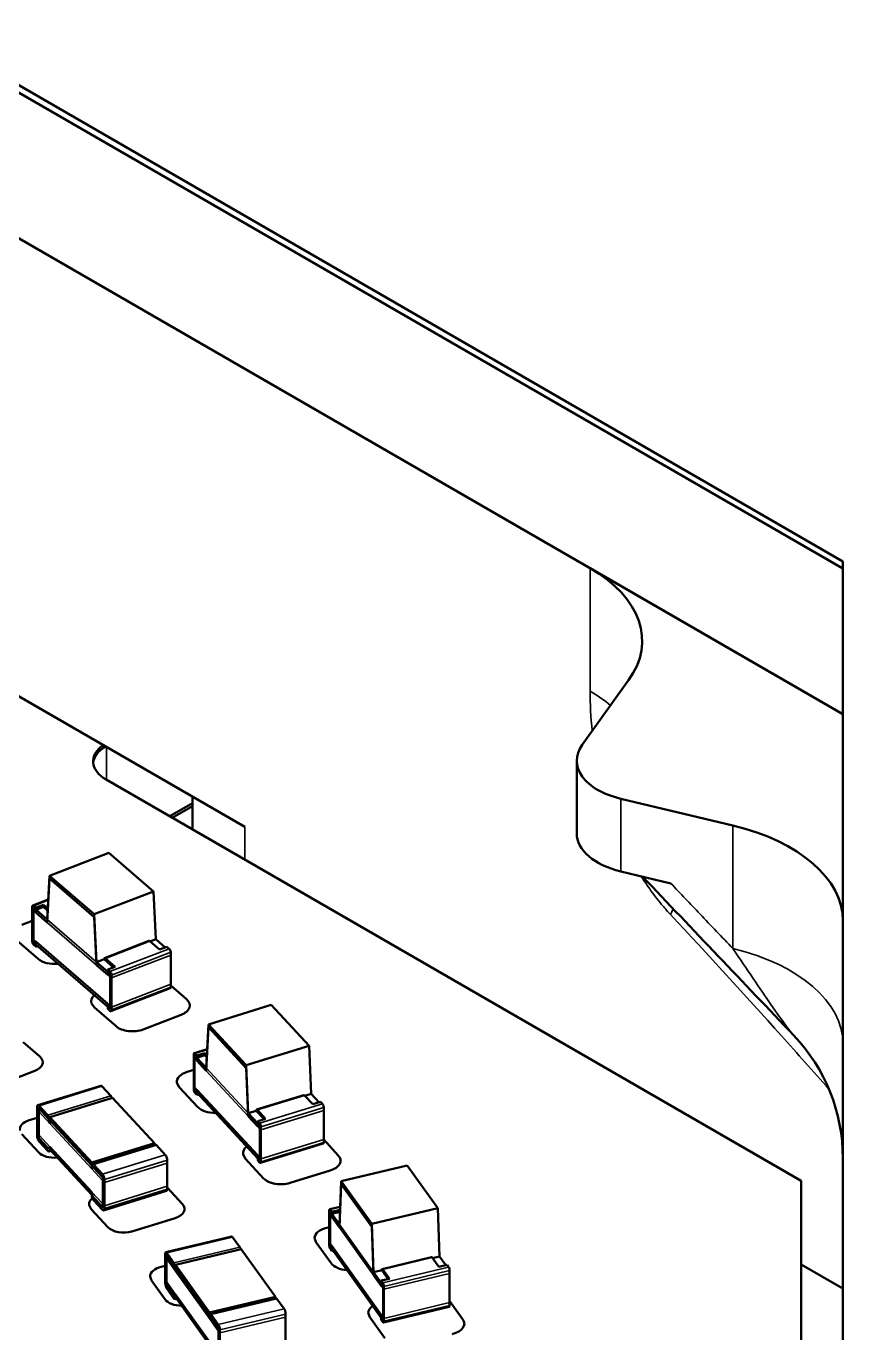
# Model space of a CAD drawing. Header units: inches. Extents: x -20.7 to 49, y -43 to 17.2.
# Drawn here: x -9.522 to -8.438, y -1.358 to 0.375 of the extents above; entities that cross this region are included whole.
import ezdxf

# ---------------------------------------------------------------- set-up
doc = ezdxf.new("R2010")
doc.units = ezdxf.units.IN
doc.header["$MEASUREMENT"] = 0
doc.layers.add('Visible (ANSI)', color=7, linetype='Continuous', lineweight=50)
doc.layers.add('Visible Narrow (ANSI)', color=7, linetype='Continuous', lineweight=35)

msp = doc.modelspace()

# ---------------------------------------------------------------- linework, layer by layer
at = {"layer": 'Visible (ANSI)'}
for p, q in [((-11.02742060887605, 1.159472710595542), (-8.438407591145776, -0.33529465212649)), ((-8.43840759114632, -0.3449383125311447), (-11.02742060887642, 1.149829050190746)), ((-8.43840759114632, -0.5378115206243084), (-11.02742060887642, 0.9569558420975827)), ((-10.23401339376516, -0.1086686326170109), (-9.23181480625667, -0.687288256896507)), ((-8.773738336304651, -0.344208224639275), (-8.438407591145776, -0.5378115206243114)), ((-8.438407591145776, -0.33529465212649), (-8.438407591145774, -2.44921492908064)), ((-8.7225321745744, -0.492835942707211), (-8.784167231054923, -0.5787457720393928)), ((-8.791359716171966, -0.5996222176479339), (-8.791359716171966, -0.6960588216945152)), ((-9.415552717264443, -0.6246053321956643), (-8.493737388347697, -1.156815756925481)), ((-9.301002180779534, -0.6558705192073331), (-9.331201010458084, -0.6733058216514554)), ((-9.301002180779534, -0.6473429075912085), (-9.301002180779534, -0.6907411272548565)), ((-8.73303059167103, -0.6500224157702194), (-8.584230402398118, -0.6856074322207684)), ((-9.301002180779523, -0.6597279833691918), (-9.327860348802375, -0.6752345539071256)), ((-9.412024100503082, -0.7218827185603662), (-9.490588158358436, -0.752190620001719)), ((-9.412024100503082, -0.7218827185603662), (-9.352967422189968, -0.772911571005712)), ((-9.493869084931388, -0.8101107443041019), (-9.490588158358436, -0.752190620001719)), ((-9.493869084931369, -0.8139682084659574), (-9.490588158358417, -0.7560480841635745)), ((-9.490588158358436, -0.752190620001719), (-9.431531480045322, -0.8032194724470649)), ((-9.490588158358417, -0.7560480841635745), (-9.431531480045303, -0.8070769366089207)), ((-8.6665818363075, -0.7623499945787974), (-8.733030591671032, -0.7464590198168011)), ((-9.352967422189968, -0.7729115710057123), (-9.431531480045322, -0.8032194724470655)), ((-9.352967422189968, -0.7729115710057123), (-9.349686495617018, -0.8365015678020221)), ((-9.513554644369094, -0.8355332326028158), (-9.513554644369094, -0.7931011268223197)), ((-9.513554644369075, -0.8393906967646713), (-9.513554644369075, -0.7969585909841752)), ((-9.512861394971292, -0.7914962424875933), (-9.49236679727129, -0.7835899776620736)), ((-9.511586088425322, -0.7919089904491007), (-9.508633254509666, -0.794460433071368)), ((-9.511586088425302, -0.7957664546109562), (-9.508633254509647, -0.7983178972332237)), ((-9.498812747277748, -0.7906719453911987), (-9.508633254509666, -0.7944604330713679)), ((-9.508633254509666, -0.7973535311927653), (-9.498812747277748, -0.793565043512596)), ((-9.508633254509666, -0.7973535311927653), (-9.508633254509666, -0.7944604330713679)), ((-9.498812747277748, -0.7906719453911987), (-9.498812747277748, -0.793565043512596)), ((-9.493050020579034, -0.7956513201002274), (-9.498812747277748, -0.7906719453911989)), ((-9.498812747277748, -0.793565043512596), (-9.493206255177745, -0.7984094212574836)), ((-9.527325420232778, -0.8170805464239206), (-9.51355464436908, -0.8117681359126587)), ((-9.508633254509666, -0.7973535311927653), (-9.493869084931388, -0.8101107443041019)), ((-9.508633254509647, -0.8012109953546208), (-9.508633254509647, -0.7983178972332234)), ((-9.508633254509647, -0.8012109953546208), (-9.493869084931369, -0.8139682084659574)), ((-9.431531480045322, -0.8032194724470649), (-9.428250553472372, -0.8668094692433748)), ((-9.431531480045303, -0.8070769366089207), (-9.42825055347235, -0.8706669334052306)), ((-9.505745662663799, -0.8625763948966744), (-9.534453808236078, -0.8377706822940004)), ((-9.511586088425322, -0.8401272924723914), (-9.508633254509666, -0.8426787350946587)), ((-9.511586088425302, -0.8439847566342469), (-9.508633254509647, -0.8465361992565142)), ((-9.508633254509666, -0.8397856369732611), (-9.413486383894094, -0.9219987881352071)), ((-9.508633254509666, -0.8426787350946587), (-9.508633254509666, -0.8397856369732611)), ((-9.508633254509647, -0.8436431011351168), (-9.413486383894073, -0.9258562522970627)), ((-9.508633254509647, -0.8465361992565142), (-9.508633254509647, -0.8436431011351168)), ((-9.506318477603369, -0.8456432205554477), (-9.508633254509647, -0.8465361992565142)), ((-9.417736796842654, -0.861416097228479), (-9.358813753451138, -0.8386851711474648)), ((-9.357538446905167, -0.839097919108972), (-9.344742833270658, -0.8501541704721306)), ((-9.349686495617018, -0.8365015678020219), (-9.35719222594266, -0.8393970767811251)), ((-9.349686495617018, -0.8365015678020219), (-9.337237102945016, -0.8472586614930279)), ((-9.344742833270658, -0.8501541704721304), (-9.33492232603874, -0.8463656827919611)), ((-9.33492232603874, -0.8463656827919611), (-9.331969492123084, -0.8489171254142286)), ((-9.418430046240452, -0.8630209815632057), (-9.428250553472372, -0.8668094692433748)), ((-9.418430046240452, -0.8630209815632057), (-9.405980653568452, -0.8737780752542108)), ((-9.403665876662174, -0.872885096553145), (-9.416461490296683, -0.8618288451899865)), ((-9.330000936179312, -0.8959432910643003), (-9.330000936179312, -0.8535111852838042)), ((-9.330000936179292, -0.8998007552261558), (-9.330000936179292, -0.8573686494456597)), ((-9.428250553472372, -0.8668094692433748), (-9.413486383894094, -0.8795666823547112)), ((-9.42825055347235, -0.8706669334052306), (-9.413486383894073, -0.8834241465165668)), ((-9.413486383894094, -0.876673584233314), (-9.403665876662174, -0.872885096553145)), ((-9.413486383894094, -0.876673584233314), (-9.410533549978437, -0.8792250268555813)), ((-9.413486383894094, -0.876673584233314), (-9.413486383894094, -0.8795666823547116)), ((-9.413486383894075, -0.8805310483951696), (-9.410533549978418, -0.8830824910174371)), ((-9.413486383894075, -0.8805310483951696), (-9.413486383894075, -0.8834241465165671)), ((-9.408564994034668, -0.9262511925056527), (-9.408564994034668, -0.8838190867251569)), ((-9.408564994034649, -0.9301086566675084), (-9.408564994034649, -0.8876765508870126)), ((-9.330000936179292, -0.8978280178716789), (-9.309101772312289, -0.9158862603038135)), ((-9.409258243432447, -0.9317135410022348), (-9.330694185577093, -0.9014056395608825)), ((-9.43110475142883, -0.9270711705143441), (-9.434962631374896, -0.921694010127613)), ((-9.402396605856552, -0.9518768831170181), (-9.43110475142883, -0.9270711705143441)), ((-9.413486383894094, -0.9219987881352074), (-9.413486383894094, -0.9248918862566048)), ((-9.413486383894094, -0.9248918862566048), (-9.410533549978437, -0.9274433288788723)), ((-9.413486383894075, -0.9258562522970631), (-9.413486383894075, -0.9287493504184605)), ((-9.413486383894075, -0.9287493504184605), (-9.410533549978418, -0.9313007930407279)), ((-9.19660682166281, -0.9235260394763578), (-9.279937964750827, -0.9492420425851891)), ((-9.19660682166281, -0.9235260394763578), (-9.146497719716704, -0.9776512046068219)), ((-9.31623016031559, -0.9365763961738938), (-9.366560155797522, -0.9559924116313103)), ((-9.282721803747835, -1.006990149516176), (-9.279937964750827, -0.9492420425851891)), ((-9.282721803747812, -1.010847613678032), (-9.279937964750806, -0.953099506747045)), ((-9.279937964750827, -0.9492420425851891), (-9.22982886280472, -1.003367207715653)), ((-9.279937964750806, -0.953099506747045), (-9.2298288628047, -1.007224671877509)), ((-9.525747858794983, -0.9728776853039566), (-9.503618329128715, -0.991999042920786)), ((-9.298799378334337, -0.987366846571939), (-9.281518755123189, -0.9820340436875357)), ((-9.284832686348357, -0.9873512597235587), (-9.29524907923436, -0.9905657601121628)), ((-9.284832686348357, -0.9873512597235587), (-9.284832686348357, -0.9902443578449563)), ((-9.281926410232428, -0.9904904633528434), (-9.284832686348357, -0.9873512597235587)), ((-9.146497719716704, -0.9776512046068219), (-9.22982886280472, -1.003367207715653)), ((-9.146497719716704, -0.9776512046068219), (-9.1437138807197, -1.041413218774527)), ((-9.29942483772987, -1.031380533586517), (-9.29942483772987, -0.9889484278060214)), ((-9.29942483772985, -1.035237997748373), (-9.29942483772985, -0.9928058919678775)), ((-9.297754534331665, -0.9878595018556393), (-9.29524907923436, -0.9905657601121628)), ((-9.297754534331645, -0.9917169660174954), (-9.295249079234338, -0.9944232242740187)), ((-9.29524907923436, -0.99345885823356), (-9.284832686348357, -0.9902443578449563)), ((-9.29524907923436, -0.99345885823356), (-9.29524907923436, -0.9905657601121626)), ((-9.29524907923436, -0.99345885823356), (-9.282721803747835, -1.006990149516176)), ((-9.295249079234338, -0.9973163223954162), (-9.295249079234338, -0.9944232242740186)), ((-9.295249079234338, -0.9973163223954162), (-9.282721803747812, -1.010847613678032)), ((-9.284832686348357, -0.9902443578449563), (-9.28205897399419, -0.9932403732067003)), ((-9.22982886280472, -1.003367207715653), (-9.227045023807715, -1.067129221883358)), ((-9.510135626543281, -1.010915757860752), (-9.56414845128466, -1.031752429150681)), ((-9.3081139385712, -1.012290750961248), (-9.299424837729855, -1.00960929410827)), ((-9.2298288628047, -1.007224671877509), (-9.227045023807694, -1.070986686045215)), ((-9.506151215755617, -1.056414383802787), (-9.4228200726676, -1.030698380693956)), ((-9.421252806663594, -1.031437363619507), (-9.409560682876169, -1.044066568816616)), ((-9.318720540288998, -1.032477921722924), (-9.321646960164523, -1.026908322092817)), ((-9.294361936586506, -1.058788720404953), (-9.318720540288998, -1.032477921722924)), ((-9.297754534331665, -1.03607780387893), (-9.29524907923436, -1.038784062135453)), ((-9.29524907923436, -1.035890964014056), (-9.214517748321189, -1.12309261894647)), ((-9.29524907923436, -1.038784062135453), (-9.29524907923436, -1.035890964014056)), ((-9.295249079234338, -1.039748428175912), (-9.21451774832117, -1.126950083108327)), ((-9.295249079234338, -1.042641526297309), (-9.295249079234338, -1.039748428175912)), ((-9.490386370866881, -1.07248883018197), (-9.407055227778864, -1.046772827073139)), ((-9.407055227778864, -1.046772827073139), (-9.351378447838746, -1.106911899440321)), ((-9.297754534331645, -1.039935268040786), (-9.295249079234338, -1.042641526297309)), ((-9.293165835056822, -1.041998636835336), (-9.295249079234338, -1.042641526297309)), ((-9.21600317152618, -1.062333140260672), (-9.15350481421017, -1.043046137929049)), ((-9.152459970207497, -1.04353879321275), (-9.141602998119174, -1.05526591232435)), ((-9.1437138807197, -1.041413218774527), (-9.152047029428184, -1.043984829701158)), ((-9.1437138807197, -1.041413218774527), (-9.133269849410688, -1.052694301397719)), ((-9.141602998119174, -1.05526591232435), (-9.131186605233172, -1.052051411935746)), ((-9.131186605233172, -1.052051411935746), (-9.128681150135867, -1.054757670192269)), ((-9.517731540187656, -1.076463476539704), (-9.507089404848905, -1.07317930489798)), ((-9.507089404848916, -1.093503933110681), (-9.507089404848916, -1.058786755653911)), ((-9.507089404848896, -1.097361397272537), (-9.507089404848896, -1.062644219815767)), ((-9.50458394975161, -1.057153366728338), (-9.492891825964186, -1.069782571925447)), ((-9.50458394975159, -1.061010830890195), (-9.492891825964167, -1.073640036087303)), ((-9.490386370866881, -1.07248883018197), (-9.434709590926762, -1.132627902549152)), ((-9.490386370866881, -1.076828477364066), (-9.490386370866881, -1.07248883018197)), ((-9.216628630921713, -1.063914721494754), (-9.227045023807715, -1.067129221883358)), ((-9.227045023807715, -1.067129221883358), (-9.214517748321189, -1.080660513165974)), ((-9.227045023807694, -1.070986686045215), (-9.21451774832117, -1.084517977327831)), ((-9.216628630921713, -1.063914721494754), (-9.206184599612701, -1.075195804117946)), ((-9.204101355435185, -1.074552914655973), (-9.21495832752351, -1.062825795544372)), ((-9.127010846737663, -1.101887046265178), (-9.127010846737663, -1.059454940484682)), ((-9.127010846737642, -1.105744510427034), (-9.127010846737642, -1.063312404646538)), ((-9.490386370866862, -1.076346294343826), (-9.434709590926742, -1.136485366711008)), ((-9.490386370866862, -1.080685941525922), (-9.490386370866862, -1.076346294343826)), ((-9.214517748321189, -1.077767415044577), (-9.204101355435185, -1.074552914655973)), ((-9.214517748321189, -1.077767415044577), (-9.212012293223882, -1.0804736733011)), ((-9.214517748321189, -1.077767415044577), (-9.214517748321189, -1.080660513165974)), ((-9.21451774832117, -1.081624879206433), (-9.212012293223863, -1.084331137462957)), ((-9.21451774832117, -1.081624879206433), (-9.21451774832117, -1.084517977327831)), ((-9.21034198982568, -1.127603049374009), (-9.21034198982568, -1.085170943593513)), ((-9.210341989825658, -1.131460513535866), (-9.210341989825658, -1.08902840775537)), ((-9.505158290774968, -1.118975914011371), (-9.527428980753486, -1.094920285314971)), ((-9.50458394975161, -1.1005498385493), (-9.492891825964186, -1.113179043746408)), ((-9.50458394975159, -1.104407302711156), (-9.492891825964167, -1.117036507908264)), ((-9.434709590926762, -1.132627902549152), (-9.351378447838746, -1.106911899440321)), ((-9.433771401833463, -1.134595177880124), (-9.350440258745447, -1.108879174771293)), ((-9.351378447838746, -1.10916870006455), (-9.351378447838746, -1.106911899440321)), ((-9.210967449221192, -1.133042094769948), (-9.127636306133175, -1.107326091661117)), ((-9.127010846737642, -1.102127940471388), (-9.10771514417849, -1.122970077059472)), ((-9.491324559960159, -1.117775490833816), (-9.488886567617104, -1.117023126035374)), ((-9.490386370866881, -1.111545654820835), (-9.434709590926762, -1.171684727188017)), ((-9.490386370866862, -1.115403118982691), (-9.434709590926742, -1.175542191349874)), ((-9.34887299274144, -1.109618157696844), (-9.337180868954015, -1.122247362893952)), ((-9.23102950014679, -1.127196989851437), (-9.233955920022312, -1.12162739022133)), ((-9.214517748321189, -1.12309261894647), (-9.214517748321189, -1.125985717067868)), ((-9.214517748321189, -1.125985717067868), (-9.212012293223882, -1.128691975324391)), ((-9.434709590926762, -1.136967549731248), (-9.434709590926762, -1.132627902549152)), ((-9.434709590926742, -1.136485366711008), (-9.434692507574267, -1.136480094785903)), ((-9.434709590926742, -1.140825013893105), (-9.434709590926742, -1.136485366711008)), ((-9.432204135829457, -1.135334160805675), (-9.420512012042032, -1.147963366002783)), ((-9.432204135829437, -1.139191624967532), (-9.42051201204201, -1.15182083016464)), ((-9.33467541385671, -1.164010445789341), (-9.33467541385671, -1.129293268332572)), ((-9.334675413856688, -1.167867909951198), (-9.334675413856688, -1.133150732494428)), ((-9.206670896444297, -1.153507788533466), (-9.23102950014679, -1.127196989851437)), ((-9.21451774832117, -1.126950083108327), (-9.21451774832117, -1.129843181229724)), ((-9.21451774832117, -1.129843181229724), (-9.212012293223863, -1.132549439486248)), ((-9.11832174589629, -1.143157247821146), (-9.171705774540555, -1.159631561108726)), ((-9.016459873213476, -1.136388952087894), (-9.10375557707281, -1.157265397696434)), ((-9.016459873213476, -1.136388952087894), (-8.975780925678606, -1.193089174975465)), ((-9.418006556944727, -1.189726448898172), (-9.418006556944727, -1.155009271441403)), ((-9.418006556944706, -1.193583913060029), (-9.418006556944706, -1.15886673560326)), ((-9.106015518602527, -1.214870445863137), (-9.10375557707281, -1.157265397696434)), ((-9.10375557707281, -1.157265397696433), (-9.063076629537942, -1.213965620584004)), ((-8.493737388347697, -1.156815756925481), (-8.493737440707479, -2.465644558107794)), ((-9.418944746038006, -1.195956284911153), (-9.335613602949989, -1.170240281802322)), ((-9.334675413856688, -1.165697869857896), (-9.3143358379521, -1.187667610637148)), ((-9.106015518602506, -1.218727910024994), (-9.103755577072791, -1.16112286185829)), ((-9.103755577072791, -1.16112286185829), (-9.063076629537921, -1.217823084745862)), ((-9.435562280196422, -1.194149789851347), (-9.438237816358871, -1.189057551411271)), ((-9.413291590217906, -1.218205418547747), (-9.435562280196422, -1.194149789851347)), ((-9.432204135829457, -1.178730632626637), (-9.420512012042032, -1.191359837823745)), ((-9.432204135829437, -1.182588096788494), (-9.42051201204201, -1.195217301985602)), ((-9.119043332932062, -1.194414245694265), (-9.105082001263382, -1.191075444718748)), ((-9.118219202862987, -1.194967280875468), (-9.116185255486245, -1.197802292019847)), ((-9.105273292503828, -1.19519273631878), (-9.116185255486245, -1.197802292019847)), ((-9.105273292503828, -1.19519273631878), (-9.105273292503828, -1.195951385522869)), ((-9.105245072585564, -1.195232070562962), (-9.105273292503828, -1.19519273631878)), ((-8.975780925678606, -1.193089174975465), (-9.063076629537942, -1.213965620584005)), ((-8.975780925678606, -1.193089174975465), (-8.973520984148893, -1.256994247907454)), ((-9.32403327851793, -1.206124419412416), (-9.381323376157011, -1.223804190250577)), ((-9.119575167780818, -1.238402477347776), (-9.119575167780818, -1.19597037156728)), ((-9.119575167780795, -1.242259941509633), (-9.119575167780795, -1.199827835729137)), ((-9.118219202862967, -1.198824745037325), (-9.116185255486222, -1.201659756181704)), ((-9.116185255486245, -1.200695390141244), (-9.116185255486245, -1.197802292019847)), ((-9.116185255486245, -1.200695390141244), (-9.105357823552342, -1.198106049728657)), ((-9.116185255486245, -1.200695390141244), (-9.106015518602527, -1.214870445863137)), ((-9.116185255486222, -1.204552854303101), (-9.116185255486222, -1.201659756181704)), ((-9.116185255486222, -1.204552854303101), (-9.106015518602506, -1.218727910024994)), ((-9.123098725463649, -1.218966351571978), (-9.119575167780804, -1.218123705098212)), ((-9.063076629537942, -1.213965620584004), (-9.060816688008227, -1.277870693515994)), ((-9.063076629537921, -1.217823084745862), (-9.060816688008206, -1.281728157677851)), ((-9.336353476107545, -1.251375622480264), (-9.249057772248209, -1.230499176871725)), ((-9.323591579202384, -1.268270238403548), (-9.23629587534305, -1.247393792795009)), ((-9.247821577144597, -1.23132872964353), (-9.238329822719795, -1.24455878165063)), ((-9.23629587534305, -1.247393792795009), (-9.191097044748751, -1.310394040447865)), ((-9.137081400156566, -1.238456092813188), (-9.139048131368003, -1.232747672691556)), ((-9.117306936309888, -1.266018686834044), (-9.137081400156566, -1.238456092813188)), ((-9.118219202862987, -1.243185582898759), (-9.116185255486245, -1.246020594043138)), ((-9.118219202862967, -1.247043047060616), (-9.116185255486222, -1.249878058204995)), ((-9.116185255486245, -1.24312749592174), (-9.05064695112451, -1.334477855018382)), ((-9.116185255486245, -1.246020594043138), (-9.116185255486245, -1.24312749592174)), ((-9.116185255486222, -1.246984960083597), (-9.050646951124488, -1.33833531918024)), ((-9.116185255486222, -1.249878058204995), (-9.116185255486222, -1.246984960083597)), ((-9.337151228380675, -1.288426988746557), (-9.337151228380675, -1.253709811289788)), ((-9.337151228380655, -1.292284452908414), (-9.337151228380655, -1.257567275451645)), ((-9.335117281003932, -1.25220517525207), (-9.32562552657913, -1.26543522725917)), ((-9.335117281003912, -1.256062639413927), (-9.325625526579108, -1.269292691421027)), ((-9.114413601942916, -1.249454373794435), (-9.116185255486222, -1.249878058204995)), ((-9.049372890177057, -1.273705011941911), (-8.983901112282556, -1.258047677735506)), ((-8.983076982213479, -1.25860071291671), (-8.974263210247592, -1.270885761209017)), ((-8.973520984148893, -1.256994247907454), (-8.982661293588004, -1.259180119197962)), ((-8.973520984148893, -1.256994247907454), (-8.965122900808483, -1.268699889918509)), ((-9.342720774479908, -1.270926634923786), (-9.337151228380664, -1.269594701173384)), ((-9.323591579202384, -1.268270238403548), (-9.278392748608088, -1.331270486056405)), ((-9.323591579202384, -1.272609885585644), (-9.323591579202384, -1.268270238403548)), ((-9.323591579202365, -1.272127702565405), (-9.278392748608066, -1.335127950218262)), ((-9.323591579202365, -1.276467349747501), (-9.323591579202365, -1.272127702565405)), ((-9.049904725025812, -1.275261137814926), (-9.060816688008227, -1.277870693515994)), ((-9.060816688008227, -1.277870693515994), (-9.05064695112451, -1.292045749237887)), ((-9.060816688008206, -1.281728157677851), (-9.050646951124488, -1.295903213399744)), ((-9.049904725025812, -1.275261137814926), (-9.041506641685402, -1.286966779825981)), ((-9.039734988142094, -1.286543095415421), (-9.048548760107982, -1.274258047123114)), ((-8.974263210247592, -1.270885761209017), (-8.963351247265175, -1.268276205507949)), ((-8.963351247265175, -1.268276205507949), (-8.961317299888432, -1.271111216652328)), ((-8.959961334970604, -1.318326427983807), (-8.959961334970604, -1.275894322203311)), ((-8.959961334970581, -1.322183892145664), (-8.959961334970581, -1.279751786365168)), ((-8.438407591145781, -1.299660692592306), (-8.49373739262995, -1.267716016811211)), ((-9.355504986695264, -1.288745804873097), (-9.3573031815109, -1.283526704080398)), ((-9.337425407693159, -1.31394589496802), (-9.355504986695264, -1.288745804873097)), ((-9.335117281003932, -1.295601647073032), (-9.32562552657913, -1.308831699080132)), ((-9.335117281003912, -1.299459111234889), (-9.325625526579108, -1.312689163241989)), ((-9.05064695112451, -1.289152651116489), (-9.039734988142094, -1.286543095415422)), ((-9.05064695112451, -1.289152651116489), (-9.048613003747766, -1.291987662260868)), ((-9.05064695112451, -1.289152651116489), (-9.05064695112451, -1.292045749237887)), ((-9.050646951124488, -1.293010115278346), (-9.048613003747747, -1.295845126422725)), ((-9.050646951124488, -1.293010115278346), (-9.050646951124488, -1.295903213399744)), ((-9.047257038829938, -1.339202873592346), (-9.047257038829938, -1.296770767811851)), ((-9.324389331475498, -1.313518716013794), (-9.32227901443125, -1.313014041476065)), ((-9.323591579202384, -1.307327063042414), (-9.278392748608088, -1.37032731069527)), ((-9.323591579202365, -1.311184527204271), (-9.278392748608066, -1.374184774857128)), ((-9.278392748608088, -1.331270486056405), (-9.191097044748751, -1.310394040447865)), ((-9.277594996334955, -1.333275944428978), (-9.19029929247562, -1.312399498820439)), ((-9.191097044748751, -1.312590278334238), (-9.191097044748751, -1.310394040447865)), ((-9.189063097372008, -1.313229051592244), (-9.179571342947206, -1.326459103599344)), ((-9.047257038829917, -1.343060337754204), (-9.047257038829917, -1.300628231973708)), ((-8.959961334970581, -1.316052206999111), (-8.94245510259481, -1.340453231449096)), ((-9.278392748608088, -1.335610133238501), (-9.278392748608088, -1.331270486056405)), ((-9.276358801231343, -1.334105497200784), (-9.26686704680654, -1.347335549207884)), ((-9.177537395570463, -1.368350939382588), (-9.177537395570463, -1.333633761925819)), ((-9.065893230088664, -1.337681450575589), (-9.067859961300101, -1.331973030453958)), ((-9.04778887367867, -1.344616463627219), (-8.960493169819335, -1.323740018018679)), ((-9.278392748608066, -1.335127950218262), (-9.278378945254357, -1.335124649197133)), ((-9.278392748608066, -1.339467597400358), (-9.278392748608066, -1.335127950218262)), ((-9.276358801231323, -1.337962961362641), (-9.26686704680652, -1.351193013369741)), ((-9.177537395570441, -1.372208403544445), (-9.177537395570441, -1.337491226087676)), ((-9.046118766241985, -1.365244044596445), (-9.065893230088664, -1.337681450575589)), ((-9.05064695112451, -1.334477855018382), (-9.05064695112451, -1.33737095313978)), ((-9.05064695112451, -1.33737095313978), (-9.048613003747766, -1.340205964284158)), ((-9.050646951124488, -1.33833531918024), (-9.050646951124488, -1.341228417301637)), ((-9.050646951124488, -1.341228417301637), (-9.048613003747747, -1.344063428446016)), ((-9.264833099429797, -1.389227384991128), (-9.264833099429797, -1.354510207534358)), ((-9.264833099429776, -1.393084849152985), (-9.264833099429776, -1.358367671696216))]:
    msp.add_line(p, q, dxfattribs=at)
msp.add_arc((-8.674628063586724, -1.126781358358568), 0.2362204724409449, 0, 43.60997971697498, dxfattribs=at)
for centre, major_axis, ratio, start_param, end_param in [((-8.940771434222734, -0.4406448286858571), (0.2362204724409449, -1.191085725237619e-15), 0.5773502691896283, 5.890486225480867, 7.06858347057704), ((-9.373790135959597, -0.6004952726903573), (-0.05905927620023613, 2.649892553854335e-16), 0.5773502691896286, 5.597982069679475, 7.068550745617206), ((-9.373789935545583, -0.6043527853680212), (-0.05905947661204739, 2.622574073917693e-16), 0.5773502691896286, 5.517822808931925, 6.226589972305005), ((-8.696871527195588, -0.5996222176479346), (-0.09448818897637792, 4.808052468849102e-16), 0.5773502691896284, 5.890486225480867, 7.461282552275765), ((-8.674628063586722, -0.8116079275264795), (0.2362204724409449, -5.419986419429898e-16), 0.5773502691896283, 0, 1.178097245096163), ((-8.696871527195588, -0.6960588216945158), (-0.09448818897637792, 9.021654814276864e-16), 0.5773502691896284, 3.241851231905428e-14, 1.1780972450962), ((3223.218060642218, 2337.716277144032), (-4207.461954548375, 3022.892722445963), 0.7531884742519863, 1.325070996473867, 1.325127834462005), ((-9.511586088425322, -0.794802088570498), (-0.001275306545970497, 0.003305846082904497), 0.4536211957257409, 5.578441603752985, 7.149237930547895), ((-9.511586088425302, -0.7986595527323536), (-0.001275306545970504, 0.003305846082904501), 0.4536211957257409, 5.578441603752983, 7.149237930547893), ((-9.511586088425322, -0.8372341943509939), (0.001275306545970652, -0.003305846082904438), 0.4536211957257408, 4.007645276957758, 5.578441603751974), ((-9.511586088425302, -0.8410916585128495), (0.001275306545970659, -0.00330584608290444), 0.4536211957257412, 4.007645276957756, 5.578441603751973), ((-9.357538446905167, -0.8419910172303694), (-0.001275306545970489, 0.003305846082904501), 0.4536211957257809, 5.578441603753912, 6.28318530717992), ((-9.331969492123084, -0.8518102235356262), (-0.001275306545970652, 0.003305846082904438), 0.4536211957257408, 4.007645276957758, 5.578441603751974), ((-9.48426333591959, -0.8542892137712849), (-0.025836456323504, 1.14396134734691e-16), 0.5773502691896285, 0.5890417657616469, 1.761644518861369), ((-9.416461490296683, -0.8647219433113841), (-0.001275306545970496, 0.003305846082904498), 0.4536211957257409, 5.578441603752985, 7.149237930547895), ((-9.410533549978437, -0.882118124976979), (-0.001275306545970652, 0.003305846082904438), 0.4536211957257408, 4.007645276957758, 5.578441603751974), ((-9.410533549978418, -0.8859755891388345), (-0.001275306545970659, 0.00330584608290444), 0.4536211957257412, 4.007645276957756, 5.578441603751973), ((-9.331969492123065, -0.8980997934779777), (0.001275306545970504, -0.003305846082904501), 0.4536211957257409, 0, 0.866052623368307), ((-9.409622772119896, -0.918783855369704), (-0.02583632073673234, 1.14054653735483e-16), 0.5773502691896287, 5.699628619831206, 6.47953957442855), ((-9.330583794749087, -0.9241735806231942), (0.0258363372444095, -1.133716917370669e-16), 0.5773502691896285, 5.301425245282969, 6.872241375402632), ((-9.410533549978437, -0.9245502307574748), (0.001275306545970497, -0.003305846082904497), 0.4536211957257409, 5.578441603752985, 7.149237930547895), ((-9.410533549978418, -0.9284076949193305), (0.001275306545970504, -0.003305846082904501), 0.4536211957257409, 5.578441603752983, 7.149237930547893), ((-9.380914279112343, -0.9435897019916287), (-0.025836456323504, 1.656865808157375e-15), 0.5773502691896286, 0.5890417657618823, 2.159852269587471), ((-9.297754534331665, -0.9907525999770369), (-0.001044844002671135, 0.00338575340509795), 0.3848938238792264, 5.607359975733235, 7.178156302527954), ((-9.523259620401651, -0.9995759857375588), (0.02362224608740162, -1.03810223759242e-16), 0.5773502691896286, 5.301446619483603, 6.872225435428226), ((-9.297754534331645, -0.9946100641388927), (-0.001044844002671142, 0.003385753405097954), 0.3848938238792268, 5.607359975733233, 7.178156302527952), ((-9.295934487977064, -1.025446292286502), (-0.02583686938192919, 1.154205777323151e-16), 0.5773502691896287, 5.203264354390097, 6.381354393778959), ((-9.421252806663594, -1.035777010801604), (-0.00156726600400646, 0.005078630107647), 0.3848938238791902, 5.607359975732471, 6.283185307179222), ((-9.297754534331665, -1.033184705757533), (0.00104484400267127, -0.003385753405097908), 0.3848938238792264, 4.036563648937697, 5.607359975732805), ((-9.297754534331645, -1.037042169919389), (0.001044844002671277, -0.003385753405097912), 0.3848938238792267, 4.036563648937694, 5.607359975732802), ((-9.50458394975161, -1.061493013910434), (-0.001567266004006552, 0.005078630107646973), 0.384893823879195, 5.607359975733248, 7.178156302528079), ((-9.409560682876169, -1.048406215998712), (-0.001567266004006531, 0.005078630107646979), 0.3848938238791886, 4.867661647766717, 5.607359975733248), ((-9.152459970207497, -1.046431891334147), (-0.001044844002671224, 0.003385753405097923), 0.3848938238791901, 5.607359975733157, 6.283185307179489), ((-9.128681150135867, -1.057650768313667), (-0.001044844002671295, 0.003385753405097901), 0.3848938238792343, 4.03656364893774, 5.607359975732803), ((-9.50458394975159, -1.065350478072291), (-0.001567266004006563, 0.005078630107646975), 0.3848938238791954, 5.607359975733246, 7.178156302528077), ((-9.492891825964186, -1.074122219107543), (-0.001567266004006754, 0.005078630107646909), 0.3848938238791951, 4.03656364893819, 5.607359975732817), ((-9.492891825964167, -1.077979683269399), (-0.001567266004006765, 0.005078630107646913), 0.3848938238791953, 4.036563648938147, 5.607359975732813), ((-9.27157607920746, -1.051757133331733), (-0.02583650415212604, 1.129448404880569e-16), 0.5773502691896286, 0.4908660543033605, 1.618757857238212), ((-9.21495832752351, -1.06571889366577), (-0.00104484400267116, 0.003385753405097942), 0.3848938238792343, 5.607359975733234, 7.178156302527995), ((-9.506596201601695, -1.088491302351178), (-0.02362205635996067, 1.046639262572621e-16), 0.5773502691896287, 5.203261790915632, 6.381357653725408), ((-9.212012293223882, -1.083366771422498), (-0.001044844002671295, 0.003385753405097901), 0.3848938238792343, 4.03656364893774, 5.607359975732803), ((-9.212012293223863, -1.087224235584354), (-0.001044844002671301, 0.003385753405097904), 0.3848938238792344, 4.036563648937676, 5.6073599757328), ((-9.50458394975161, -1.096210191367204), (0.001567266004006754, -0.005078630107646909), 0.3848938238791951, 4.03656364893819, 5.607359975732817), ((-9.50458394975159, -1.10006765552906), (0.001567266004006765, -0.005078630107646913), 0.3848938238791953, 4.036563648938147, 5.607359975732813), ((-9.34887299274144, -1.11395780487894), (-0.00156726600400643, 0.005078630107647009), 0.3848938238791901, 5.607359975733093, 6.283185307179326), ((-9.128681150135845, -1.103940338256019), (0.001044844002671166, -0.003385753405097946), 0.3848938238792343, 0, 0.8949709953483476), ((-9.48432540222794, -1.112546675342788), (-0.02362233211996068, 1.051761477560741e-16), 0.5773502691896286, 0.4908871843798828, 1.730646045208788), ((-9.492891825964186, -1.108839396564312), (0.001567266004006552, -0.005078630107646973), 0.384893823879195, 5.607359975733248, 7.178156302528079), ((-9.492891825964167, -1.112696860726168), (0.001567266004006563, -0.005078630107646975), 0.3848938238791954, 5.607359975733246, 7.178156302528077), ((-9.337180868954015, -1.126587010076049), (-0.00156726600400673, 0.005078630107646917), 0.3848938238791898, 4.036563648938204, 5.60735997573282), ((-9.208243447835356, -1.120165360414726), (-0.02583686938192919, 1.14396134734691e-16), 0.5773502691896286, 5.646178434764249, 6.381354393800173), ((-9.130500944899994, -1.130001818274114), (0.02583658003759848, -1.079079957497384e-16), 0.5773502691896286, 5.203259298864891, 6.774061508522355), ((-9.432204135829457, -1.139673807987771), (-0.001567266004006552, 0.005078630107646973), 0.384893823879195, 5.607359975733248, 7.178156302528079), ((-9.432204135829437, -1.143531272149628), (-0.001567266004006563, 0.005078630107646975), 0.3848938238791954, 5.607359975733246, 7.178156302528077), ((-9.212012293223882, -1.125798877202994), (0.00104484400267116, -0.003385753405097942), 0.3848938238792343, 5.607359975733234, 7.178156302527995), ((-9.212012293223863, -1.12965634136485), (0.001044844002671166, -0.003385753405097946), 0.3848938238792343, 5.607359975733231, 7.178156302527934), ((-9.420512012042032, -1.15230301318488), (-0.00156726600400673, 0.005078630107646917), 0.3848938238791898, 4.036563648938204, 5.60735997573282), ((-9.42051201204201, -1.156160477346736), (-0.001567266004006741, 0.005078630107646922), 0.3848938238791902, 4.0365636489382, 5.607359975732815), ((-9.183885039065249, -1.146476201460246), (-0.02583650415212604, 1.654133960163711e-15), 0.5773502691896285, 0.490866054303611, 2.061671090732311), ((-9.432204135829457, -1.17439098544454), (0.001567266004006754, -0.005078630107646909), 0.3848938238791951, 4.03656364893819, 5.607359975732817), ((-9.432204135829437, -1.178248449606397), (0.001567266004006765, -0.005078630107646913), 0.3848938238791953, 4.036563648938147, 5.607359975732813), ((-9.337180868953995, -1.165161651694675), (0.001567266004006538, -0.005078630107646983), 0.3848938238791901, 0, 0.894970995348503), ((-9.414729501044881, -1.187720806887409), (-0.02362205635996067, 9.920023026993356e-17), 0.5773502691896287, 5.656221268456026, 6.381357653737032), ((-9.420512012042032, -1.187020190641649), (0.001567266004006528, -0.005078630107646978), 0.3848938238791899, 5.60735997573325, 7.178156302528091), ((-9.42051201204201, -1.190877654803506), (0.001567266004006538, -0.005078630107646983), 0.3848938238791901, 5.607359975733246, 7.178156302528089), ((-9.335168755189484, -1.19409658200145), (0.02362213917106305, -1.031272617608259e-16), 0.5773502691896285, 5.203266545350395, 6.774054633823334), ((-9.118219202862987, -1.197860378996866), (-0.000824130069074715, 0.003446133302601208), 0.3124597141037204, 5.629921726320889, 7.200718053115867), ((-9.118219202862967, -1.201717843158723), (-0.0008241300690747195, 0.003446133302601212), 0.3124597141037205, 5.629921726320888, 7.200718053115805), ((-9.392458701671044, -1.211776179879068), (-0.02362233211996068, 1.514809712486834e-15), 0.5773502691896286, 0.4908871843896572, 2.061662270168503), ((-9.113211860345995, -1.232747531958341), (-0.02583627102330714, 1.144757524969575e-16), 0.5773502691896287, 5.105077682503191, 6.28319474186459), ((-9.247821577144597, -1.235668376825626), (-0.001236195103612369, 0.005169199953901742), 0.3124597141037636, 5.629921726321543, 6.283185307179845), ((-9.238329822719795, -1.248898428832726), (-0.001236195103612228, 0.005169199953901775), 0.3124597141037944, 4.899807481531646, 5.629921726320941), ((-9.118219202862987, -1.240292484777362), (0.0008241300690748265, -0.003446133302601182), 0.3124597141037204, 4.059125399525374, 5.629921726320217), ((-9.118219202862967, -1.244149948939218), (0.000824130069074831, -0.003446133302601186), 0.3124597141037205, 4.059125399524639, 5.629921726320216), ((-9.335117281003932, -1.256544822434166), (-0.001236195103612254, 0.005169199953901769), 0.3124597141037617, 5.629921726320879, 7.200718053115423), ((-9.335117281003912, -1.260402286596023), (-0.001236195103612261, 0.005169199953901772), 0.3124597141037621, 5.629921726320877, 7.200718053115422), ((-8.983076982213479, -1.261493811038107), (-0.0008241300690748725, 0.003446133302601172), 0.3124597141037636, 5.629921726321439, 6.283185307179912), ((-9.333680782361027, -1.283526850320722), (-0.02362239915118116, 1.05483947523915e-16), 0.5773502691896285, 5.10509224692779, 6.283174584489252), ((-9.32562552657913, -1.269774874441266), (-0.001236195103612421, 0.005169199953901729), 0.3124597141037618, 4.059125399525399, 5.629921726320209), ((-9.32562552657911, -1.273632338603123), (-0.001236195103612428, 0.005169199953901734), 0.312459714103762, 4.059125399525399, 5.629921726320207), ((-9.093436987935355, -1.260310266712412), (-0.02583665257452761, 1.14054653735483e-16), 0.5773502691896288, 0.3926997014553741, 1.472403422458094), ((-9.048548760107982, -1.277151145244512), (-0.000824130069074715, 0.003446133302601208), 0.3124597141037204, 5.629921726320889, 7.200718053115867), ((-8.961317299888432, -1.274004314773725), (-0.0008241300690748265, 0.003446133302601182), 0.3124597141037204, 4.059125399525374, 5.629921726320217), ((-9.335117281003932, -1.291261999890935), (0.001236195103612421, -0.005169199953901729), 0.3124597141037618, 4.059125399525399, 5.629921726320209), ((-9.335117281003912, -1.295119464052792), (0.001236195103612428, -0.005169199953901734), 0.312459714103762, 4.059125399525399, 5.629921726320207), ((-9.048613003747766, -1.294880760382265), (-0.0008241300690748265, 0.003446133302601182), 0.3124597141037204, 4.059125399525374, 5.629921726320217), ((-9.048613003747747, -1.298738224544122), (-0.000824130069074831, 0.003446133302601186), 0.3124597141037205, 4.059125399524639, 5.629921726320216), ((-9.315601388679555, -1.308726711861327), (-0.0236221807378347, 1.025590160355813e-16), 0.5773502691896287, 0.3927024316799201, 1.57211272600621), ((-9.32562552657913, -1.304492051898035), (0.001236195103612254, -0.005169199953901769), 0.3124597141037617, 5.629921726320879, 7.200718053115423), ((-9.32562552657911, -1.308349516059892), (0.001236195103612261, -0.005169199953901772), 0.3124597141037621, 5.629921726320877, 7.200718053115422), ((-9.189063097372008, -1.31756869877434), (-0.001236195103612, 0.00516919995390183), 0.3124597141037636, 5.629921726322285, 6.283185307180985), ((-9.276358801231343, -1.33844514438288), (-0.001236195103612254, 0.005169199953901769), 0.3124597141037617, 5.629921726320879, 7.200718053115423), ((-9.179571342947206, -1.33079875078144), (-0.001236195103612421, 0.005169199953901729), 0.3124597141037618, 4.059125399525399, 5.629921726320209), ((-9.042023690278093, -1.331972889720743), (-0.02583627102330714, 1.144757524969575e-16), 0.5773502691896287, 5.596177471975597, 6.28319474186459), ((-8.96131729988841, -1.320293884716078), (0.0008241300690747195, -0.003446133302601212), 0.3124597141037205, 0, 0.917532745936219), ((-9.276358801231323, -1.342302608544737), (-0.001236195103612261, 0.005169199953901772), 0.3124597141037621, 5.629921726320877, 7.200718053115422), ((-9.26686704680654, -1.35167519638998), (-0.001236195103612421, 0.005169199953901729), 0.3124597141037618, 4.059125399525399, 5.629921726320209), ((-9.26686704680652, -1.355532660551837), (-0.001236195103612428, 0.005169199953901734), 0.312459714103762, 4.059125399525399, 5.629921726320207), ((-9.048613003747766, -1.337312866162761), (0.000824130069074715, -0.003446133302601208), 0.3124597141037204, 5.629921726320889, 7.200718053115867), ((-9.048613003747747, -1.341170330324618), (0.0008241300690747195, -0.003446133302601212), 0.3124597141037205, 5.629921726320888, 7.200718053115805), ((-8.96632505096934, -1.346161651570728), (0.02583665257452762, -1.113228057418187e-16), 0.5773502691896287, 5.10508868184006, 6.675885008634951)]:
    msp.add_ellipse(centre, major_axis=major_axis, ratio=ratio, start_param=start_param, end_param=end_param, dxfattribs=at)
at = {"layer": 'Visible Narrow (ANSI)'}
for p, q in [((-8.773738336304651, -0.344208224639275), (-8.773738336304653, -0.5074036521988095)), ((-9.415187248846177, -0.6248163355235505), (-9.415187248846177, -0.5814181278054837)), ((-9.415187248846198, -0.6248163355235516), (-9.415187248846198, -0.5814181278054852)), ((-8.733030591671032, -0.7464590198168007), (-8.73303059167103, -0.6500224157702194)), ((-9.23181480625667, -0.7306864837982597), (-9.23181480625667, -0.6872882568965072)), ((-8.584230402398118, -0.6856074322207684), (-8.584230402397733, -0.8488028597810209)), ((-9.511586088425322, -0.7919089904491007), (-9.492419191101952, -0.7845149167356129)), ((-9.511586088425322, -0.794802088570498), (-9.508633254509666, -0.7973535311927655)), ((-9.511586088425322, -0.8372341943509939), (-9.511586088425322, -0.794802088570498)), ((-9.511586088425302, -0.7986595527323536), (-9.508633254509647, -0.801210995354621)), ((-9.511586088425302, -0.8410916585128495), (-9.511586088425302, -0.7986595527323536)), ((-9.428250553472372, -0.8668094692433748), (-9.493869084931388, -0.8101107443041019)), ((-9.42825055347235, -0.8706669334052306), (-9.493869084931369, -0.8139682084659574)), ((-9.511586088425322, -0.8372341943509939), (-9.508633254509666, -0.8397856369732614)), ((-9.511586088425302, -0.8410916585128495), (-9.508633254509647, -0.8436431011351169)), ((-9.416461490296683, -0.8618288451899865), (-9.357538446905167, -0.8390979191089721)), ((-9.410533549978437, -0.8792250268555813), (-9.331969492123084, -0.8489171254142286)), ((-9.408564994034668, -0.8838190867251569), (-9.330000936179312, -0.8535111852838044)), ((-9.408564994034649, -0.8876765508870126), (-9.330000936179292, -0.8573686494456597)), ((-9.413486383894094, -0.8795666823547116), (-9.410533549978437, -0.882118124976979)), ((-9.413486383894075, -0.8834241465165671), (-9.410533549978418, -0.8859755891388345)), ((-9.410533549978437, -0.9245502307574748), (-9.410533549978437, -0.882118124976979)), ((-9.410533549978418, -0.9284076949193305), (-9.410533549978418, -0.8859755891388345)), ((-9.408564994034668, -0.9262511925056527), (-9.330000936179312, -0.8959432910643003)), ((-9.408564994034649, -0.9301086566675084), (-9.330000936179292, -0.8998007552261555)), ((-9.413486383894094, -0.9219987881352074), (-9.410533549978437, -0.9245502307574748)), ((-9.413486383894075, -0.9258562522970631), (-9.410533549978418, -0.9284076949193305)), ((-9.297754534331665, -0.9878595018556393), (-9.281558641405983, -0.9828614468981159)), ((-9.297754534331665, -0.9907525999770369), (-9.29524907923436, -0.99345885823356)), ((-9.297754534331665, -1.033184705757533), (-9.297754534331665, -0.9907525999770369)), ((-9.297754534331645, -0.994610064138893), (-9.295249079234338, -0.9973163223954162)), ((-9.297754534331645, -1.037042169919389), (-9.297754534331645, -0.994610064138893)), ((-9.227045023807715, -1.067129221883358), (-9.282721803747835, -1.006990149516176)), ((-9.227045023807694, -1.070986686045215), (-9.282721803747812, -1.010847613678032)), ((-9.50458394975161, -1.057153366728338), (-9.421252806663594, -1.031437363619507)), ((-9.297754534331665, -1.033184705757533), (-9.29524907923436, -1.035890964014056)), ((-9.297754534331645, -1.037042169919389), (-9.295249079234338, -1.039748428175912)), ((-9.492891825964186, -1.069782571925447), (-9.409560682876169, -1.044066568816616)), ((-9.21495832752351, -1.062825795544372), (-9.152459970207497, -1.04353879321275)), ((-9.212012293223882, -1.0804736733011), (-9.128681150135867, -1.054757670192269)), ((-9.50458394975161, -1.096210191367204), (-9.50458394975161, -1.061493013910434)), ((-9.50458394975161, -1.061493013910434), (-9.490386370866881, -1.076828477364066)), ((-9.50458394975159, -1.10006765552906), (-9.50458394975159, -1.065350478072291)), ((-9.50458394975159, -1.065350478072291), (-9.490386370866862, -1.080685941525922)), ((-9.21034198982568, -1.085170943593513), (-9.127010846737663, -1.059454940484682)), ((-9.210341989825658, -1.08902840775537), (-9.127010846737642, -1.063312404646538)), ((-9.490386370866881, -1.076828477364066), (-9.434709590926762, -1.136967549731248)), ((-9.490386370866862, -1.080685941525922), (-9.434709590926742, -1.140825013893105)), ((-9.214517748321189, -1.080660513165974), (-9.212012293223882, -1.083366771422498)), ((-9.21451774832117, -1.084517977327831), (-9.212012293223863, -1.087224235584354)), ((-9.212012293223882, -1.125798877202994), (-9.212012293223882, -1.083366771422498)), ((-9.212012293223863, -1.12965634136485), (-9.212012293223863, -1.087224235584354)), ((-9.50458394975161, -1.096210191367204), (-9.490386370866881, -1.111545654820835)), ((-9.50458394975159, -1.10006765552906), (-9.490386370866862, -1.115403118982691)), ((-9.21034198982568, -1.127603049374009), (-9.127010846737663, -1.101887046265178)), ((-9.210341989825658, -1.131460513535866), (-9.127010846737642, -1.105744510427034)), ((-9.432204135829457, -1.135334160805675), (-9.34887299274144, -1.109618157696844)), ((-9.420512012042032, -1.147963366002783), (-9.337180868954015, -1.122247362893953)), ((-9.214517748321189, -1.12309261894647), (-9.212012293223882, -1.125798877202994)), ((-9.434709590926762, -1.136967549731248), (-9.420512012042032, -1.15230301318488)), ((-9.434709590926742, -1.140825013893105), (-9.42051201204201, -1.156160477346737)), ((-9.418006556944727, -1.155009271441403), (-9.33467541385671, -1.129293268332572)), ((-9.418006556944706, -1.15886673560326), (-9.334675413856688, -1.133150732494428)), ((-9.21451774832117, -1.126950083108327), (-9.212012293223863, -1.12965634136485)), ((-9.420512012042032, -1.187020190641649), (-9.420512012042032, -1.15230301318488)), ((-9.42051201204201, -1.190877654803506), (-9.42051201204201, -1.156160477346737)), ((-9.434709590926762, -1.171684727188018), (-9.420512012042032, -1.187020190641649)), ((-9.434709590926742, -1.175542191349874), (-9.42051201204201, -1.190877654803506)), ((-9.418006556944727, -1.189726448898172), (-9.33467541385671, -1.164010445789341)), ((-9.418006556944706, -1.193583913060029), (-9.334675413856688, -1.167867909951198)), ((-9.118219202862987, -1.194967280875468), (-9.105111708543005, -1.191832671952717)), ((-9.118219202862987, -1.197860378996866), (-9.116185255486245, -1.200695390141244)), ((-9.118219202862987, -1.240292484777362), (-9.118219202862987, -1.197860378996866)), ((-9.118219202862967, -1.201717843158723), (-9.116185255486222, -1.204552854303101)), ((-9.118219202862967, -1.244149948939218), (-9.118219202862967, -1.201717843158723)), ((-9.060816688008227, -1.277870693515994), (-9.106015518602527, -1.214870445863137)), ((-9.060816688008206, -1.281728157677851), (-9.106015518602506, -1.218727910024994)), ((-9.335117281003932, -1.25220517525207), (-9.247821577144597, -1.23132872964353)), ((-9.32562552657913, -1.26543522725917), (-9.238329822719795, -1.24455878165063)), ((-9.118219202862987, -1.240292484777362), (-9.116185255486245, -1.24312749592174)), ((-9.118219202862967, -1.244149948939218), (-9.116185255486222, -1.246984960083597)), ((-9.335117281003932, -1.291261999890935), (-9.335117281003932, -1.256544822434166)), ((-9.335117281003932, -1.256544822434166), (-9.323591579202384, -1.272609885585644)), ((-9.335117281003912, -1.295119464052793), (-9.335117281003912, -1.260402286596023)), ((-9.335117281003912, -1.260402286596023), (-9.323591579202365, -1.276467349747501)), ((-9.048548760107982, -1.274258047123114), (-8.983076982213479, -1.25860071291671)), ((-9.323591579202384, -1.272609885585644), (-9.278392748608088, -1.335610133238501)), ((-9.323591579202365, -1.276467349747501), (-9.278392748608066, -1.339467597400358)), ((-9.048613003747766, -1.291987662260867), (-8.961317299888432, -1.271111216652328)), ((-9.047257038829938, -1.296770767811851), (-8.959961334970604, -1.275894322203311)), ((-9.047257038829917, -1.300628231973708), (-8.959961334970581, -1.279751786365168)), ((-9.335117281003932, -1.291261999890935), (-9.323591579202384, -1.307327063042414)), ((-9.335117281003912, -1.295119464052793), (-9.323591579202365, -1.311184527204271)), ((-9.05064695112451, -1.292045749237887), (-9.048613003747766, -1.294880760382265)), ((-9.050646951124488, -1.295903213399744), (-9.048613003747747, -1.298738224544122)), ((-9.048613003747766, -1.337312866162761), (-9.048613003747766, -1.294880760382265)), ((-9.048613003747747, -1.341170330324618), (-9.048613003747747, -1.298738224544122)), ((-9.276358801231343, -1.334105497200784), (-9.189063097372008, -1.313229051592244)), ((-9.26686704680654, -1.347335549207884), (-9.179571342947206, -1.326459103599344)), ((-9.264833099429797, -1.354510207534358), (-9.177537395570463, -1.333633761925819)), ((-9.047257038829938, -1.339202873592346), (-8.959961334970604, -1.318326427983807)), ((-9.047257038829917, -1.343060337754204), (-8.959961334970581, -1.322183892145664)), ((-9.278392748608088, -1.335610133238501), (-9.26686704680654, -1.35167519638998)), ((-9.278392748608066, -1.339467597400358), (-9.26686704680652, -1.355532660551837)), ((-9.26686704680654, -1.386392373846749), (-9.26686704680654, -1.35167519638998)), ((-9.264833099429776, -1.358367671696216), (-9.177537395570441, -1.337491226087676)), ((-9.05064695112451, -1.334477855018382), (-9.048613003747766, -1.337312866162761)), ((-9.050646951124488, -1.33833531918024), (-9.048613003747747, -1.341170330324618)), ((-9.26686704680652, -1.390249838008606), (-9.26686704680652, -1.355532660551837))]:
    msp.add_line(p, q, dxfattribs=at)
for centre, major_axis, ratio, start_param, end_param in [((-8.940771434222736, -0.6038402562453912), (-0.2362204724409448, -1.283968557022204e-14), 0.5773502691896288, 3.746780948542092, 3.926990816986956), ((-8.83394443205532, -0.9001894727724381), (-0.1726134317972882, -0.1612597741638819), 0.3042467321580805, 2.490466328850427, 2.547065239556108), ((-8.674628063586722, -0.9748033550866398), (0.2362204724409449, -1.158303549313648e-15), 0.5773502691896283, 0, 1.17809724509441)]:
    msp.add_ellipse(centre, major_axis=major_axis, ratio=ratio, start_param=start_param, end_param=end_param, dxfattribs=at)
msp.add_open_spline([(-8.773738336304653, -0.5074036521988095), (-8.773738336304653, -0.5244818895557491), (-8.772818023951052, -0.54209440237403), (-8.770836127876628, -0.5601642559338016)], degree=3, dxfattribs=at)
for points, knots in [([(-8.705762509911967, -0.752980040358129), (-8.701662640493028, -0.7594895875497547), (-8.697373657346732, -0.7658579892729118), (-8.687901524318452, -0.778979554691517), (-8.682673449659616, -0.7856847771513019), (-8.673878820341002, -0.7961011642686843), (-8.670424698352077, -0.7999921425471069), (-8.66691133413727, -0.8037528687258224)], [0.2358360516223489, 0.2358360516223489, 0.2358360516223489, 0.2358360516223489, 0.2554062994011949, 0.2554062994011949, 0.2773626852008412, 0.2773626852008412, 0.2910854263256202, 0.2910854263256202, 0.2910854263256202, 0.2910854263256202]), ([(-8.584230402397557, -0.8488028597808929), (-8.598768046286219, -0.833541457036868), (-8.61330560729424, -0.8182799942581221), (-8.640756067171322, -0.78946235941781), (-8.653668983166764, -0.7759061997613504), (-8.6665818363075, -0.7623499945787974)], [0.3712325739324893, 0.3712325739324893, 0.3712325739324893, 0.3712325739324893, 0.4254676915617961, 0.4254676915617961, 0.4736422719516062, 0.4736422719516062, 0.4736422719516062, 0.4736422719516062]), ([(-8.66691133413724, -0.8037528687258563), (-8.617536992817529, -0.8566034605248097), (-8.568515087499561, -0.9102021664064085), (-8.498773691790156, -0.987967578333829), (-8.477767461619674, -1.0115900681139), (-8.45682718384397, -1.035332533252106)], [-0.3856994394609672, -0.3856994394609672, -0.3856994394609672, -0.3856994394609672, -0.1928497197304836, -0.1928497197304836, -0.1093511550462705, -0.1093511550462705, -0.1093511550462705, -0.1093511550462705]), ([(-8.584230402397727, -0.8488028597808861), (-8.565736157208997, -0.8764206724494416), (-8.548256459809057, -0.9021729161547742), (-8.519343857247645, -0.9436460643508311), (-8.508067909901188, -0.959057515856706), (-8.503646285345448, -0.9637531624650743)], [-0.2910946902734999, -0.2910946902734999, -0.2910946902734999, -0.2910946902734999, -0.1635057623509444, -0.1635057623509444, -0.0365633216846929, -0.0365633216846929, -0.0365633216846929, -0.0365633216846929])]:
    msp.add_open_spline(points, degree=3, knots=knots, dxfattribs=at)

doc.saveas('drawing.dxf')
